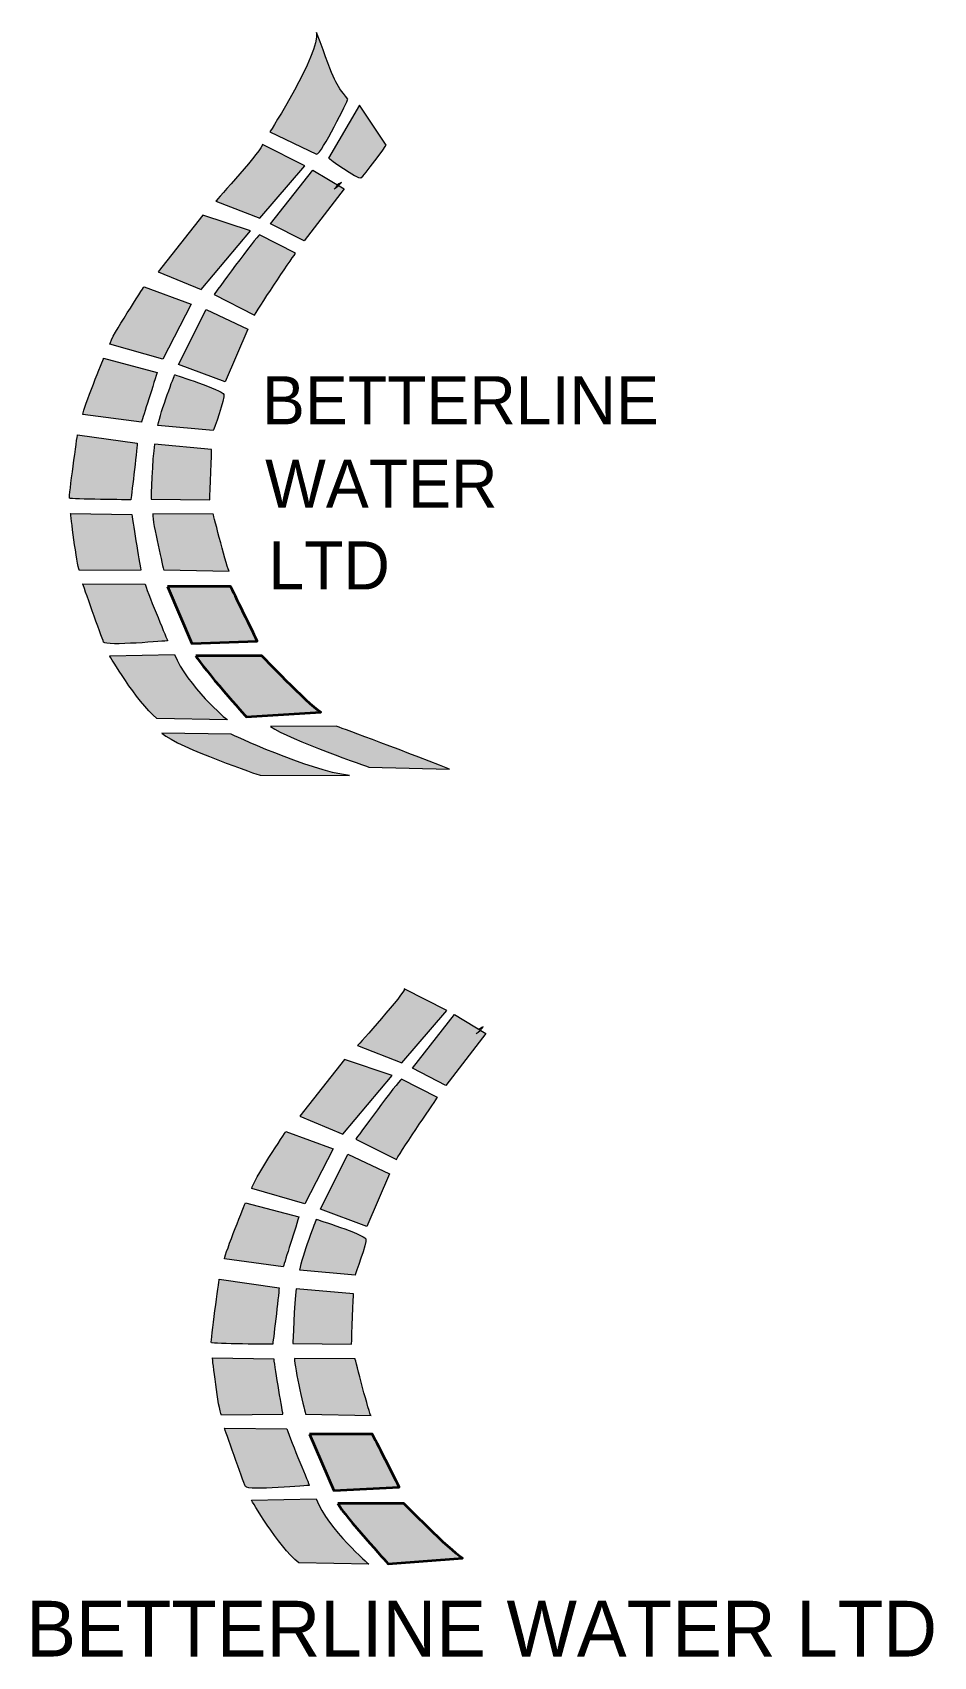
# Model space of a CAD drawing. Header units: inches. Extents: x 13 to 760, y -546 to -15.
# Drawn here: x 13 to 299, y -530 to -15 of the extents above; entities that cross this region are included whole.
import ezdxf

# ---------------------------------------------------------------- set-up
doc = ezdxf.new("R2010")
doc.units = ezdxf.units.IN
doc.header["$MEASUREMENT"] = 0
doc.layers.add('Layer 1', color=7, linetype='Continuous')
doc.layers.add('Layer 2', color=7, linetype='Continuous')

msp = doc.modelspace()

# ---------------------------------------------------------------- hatches: boundary and pattern name
at = {"layer": 'Layer 1', "true_color": 0x29abe2}
h = msp.add_hatch(color=142, dxfattribs=at)
h.dxf.hatch_style = 2
edge = h.paths.add_edge_path()
edge.add_spline(control_points=[(102.76, -14.69), (109.12, -31.64), (108.27, -30.18), (112.74, -35.9), (112.74, -35.9), (104.42, -53.28), (102.76, -53.28), (102.76, -53.28), (87.96, -46.21), (87.96, -46.21), (87.96, -46.21), (103.83, -21.51), (102.76, -14.69)], knot_values=[0, 0, 0, 0, 1, 1, 1, 2, 2, 2, 3, 3, 3, 4, 4, 4, 4], degree=3, periodic=1)
h = msp.add_hatch(color=142, dxfattribs=at)
h.dxf.hatch_style = 2
edge = h.paths.add_edge_path()
edge.add_spline(control_points=[(116.4, -37.73), (116.4, -37.73), (124.89, -50.46), (124.89, -50.46), (124.89, -50.46), (117.82, -60.35), (116.82, -60.85), (115.82, -61.35), (106.59, -54.53), (106.59, -54.53), (106.59, -54.53), (116.4, -37.73), (116.4, -37.73)], knot_values=[0, 0, 0, 0, 1, 1, 1, 2, 2, 2, 3, 3, 3, 4, 4, 4, 4], degree=3, periodic=1)
h = msp.add_hatch(color=142, dxfattribs=at)
h.dxf.hatch_style = 2
edge = h.paths.add_edge_path()
edge.add_spline(control_points=[(85.63, -50.21), (85.63, -50.21), (99.1, -57.03), (99.1, -57.03), (99.1, -57.03), (84.79, -73.66), (84.79, -73.66), (84.79, -73.66), (70.82, -68.17), (70.82, -68.17), (70.82, -68.17), (86.13, -51.2), (85.63, -50.21)], knot_values=[0, 0, 0, 0, 1, 1, 1, 2, 2, 2, 3, 3, 3, 4, 4, 4, 4], degree=3, periodic=1)
h = msp.add_hatch(color=142, dxfattribs=at)
h.dxf.hatch_style = 2
h.paths.add_polyline_path([(101.6, -58.36), (111.49, -64.35), (98.85, -80.82), (88.2, -75.41)])
h = msp.add_hatch(color=142, dxfattribs=at)
h.dxf.hatch_style = 2
edge = h.paths.add_edge_path()
edge.add_spline(control_points=[(108.41, -64.33), (109.23, -63.92), (110.17, -62.93), (110.65, -62.27), (110.17, -62.53), (109.6, -62.84), (109.1, -63.11)], knot_values=[0, 0, 0, 0, 1, 1, 1, 2, 2, 2, 2], degree=3, periodic=0)
edge.add_line((109.1, -63.11), (108.41, -64.33))
h = msp.add_hatch(color=142, dxfattribs=at)
h.dxf.hatch_style = 2
h.paths.add_polyline_path([(81.8, -77.65), (66.66, -72.66), (52.52, -90.63), (66.16, -96.29)])
h = msp.add_hatch(color=142, dxfattribs=at)
h.dxf.hatch_style = 2
edge = h.paths.add_edge_path()
edge.add_spline(control_points=[(84.71, -78.9), (84.71, -78.9), (96.11, -84.72), (96.11, -84.72), (96.11, -84.72), (85.13, -100.69), (83.13, -104.35), (83.13, -104.35), (70.24, -97.87), (70.24, -97.87), (70.24, -97.87), (83.71, -79.4), (84.71, -78.9)], knot_values=[0, 0, 0, 0, 1, 1, 1, 2, 2, 2, 3, 3, 3, 4, 4, 4, 4], degree=3, periodic=1)
h = msp.add_hatch(color=142, dxfattribs=at)
h.dxf.hatch_style = 2
edge = h.paths.add_edge_path()
edge.add_spline(control_points=[(63, -100.94), (63, -100.94), (48.03, -95.45), (48.03, -95.45), (48.03, -95.45), (37.38, -111.42), (37.22, -113.59), (37.22, -113.59), (54.02, -118.41), (54.02, -118.41), (54.02, -118.41), (63, -100.94), (63, -100.94)], knot_values=[0, 0, 0, 0, 1, 1, 1, 2, 2, 2, 3, 3, 3, 4, 4, 4, 4], degree=3, periodic=1)
h = msp.add_hatch(color=142, dxfattribs=at)
h.dxf.hatch_style = 2
h.paths.add_polyline_path([(67.74, -102.61), (80.97, -108.85), (73.73, -125.56), (59.01, -120.07)])
h = msp.add_hatch(color=142, dxfattribs=at)
h.dxf.hatch_style = 2
edge = h.paths.add_edge_path()
edge.add_spline(control_points=[(52.19, -122.57), (52.19, -122.57), (35.22, -118.08), (35.22, -118.08), (35.22, -118.08), (28.73, -134.05), (28.57, -135.88), (28.57, -135.88), (47.2, -138.37), (47.2, -138.37), (47.2, -138.37), (50.69, -127.39), (52.19, -122.57)], knot_values=[0, 0, 0, 0, 1, 1, 1, 2, 2, 2, 3, 3, 3, 4, 4, 4, 4], degree=3, periodic=1)
h = msp.add_hatch(color=142, dxfattribs=at)
h.dxf.hatch_style = 2
edge = h.paths.add_edge_path()
edge.add_spline(control_points=[(57.76, -123.32), (57.76, -123.32), (53.27, -134.8), (52.44, -139.45), (52.44, -139.45), (69.99, -141.03), (69.99, -141.03), (69.99, -141.03), (73.85, -130.58), (73.4, -129.56), (72.73, -128.06), (57.76, -123.32), (57.76, -123.32)], knot_values=[0, 0, 0, 0, 1, 1, 1, 2, 2, 2, 3, 3, 3, 4, 4, 4, 4], degree=3, periodic=1)
h = msp.add_hatch(color=142, dxfattribs=at)
h.dxf.hatch_style = 2
edge = h.paths.add_edge_path()
edge.add_spline(control_points=[(45.87, -145.03), (45.87, -145.03), (26.9, -142.37), (26.9, -142.37), (26.9, -142.37), (24.08, -162.16), (24.41, -162.49), (24.74, -162.83), (43.87, -162.99), (43.87, -162.99), (43.87, -162.99), (45.79, -147.44), (45.87, -145.03)], knot_values=[0, 0, 0, 0, 1, 1, 1, 2, 2, 2, 3, 3, 3, 4, 4, 4, 4], degree=3, periodic=1)
h = msp.add_hatch(color=142, dxfattribs=at)
h.dxf.hatch_style = 2
edge = h.paths.add_edge_path()
edge.add_spline(control_points=[(51.36, -145.36), (51.36, -145.36), (69.49, -147.02), (69.49, -147.02), (69.49, -147.02), (68.91, -160.83), (68.91, -162.99), (68.91, -162.99), (50.28, -162.74), (50.28, -162.74), (50.28, -162.74), (50.61, -149.93), (51.36, -145.36)], knot_values=[0, 0, 0, 0, 1, 1, 1, 2, 2, 2, 3, 3, 3, 4, 4, 4, 4], degree=3, periodic=1)
h = msp.add_hatch(color=142, dxfattribs=at)
h.dxf.hatch_style = 2
edge = h.paths.add_edge_path()
edge.add_spline(control_points=[(44.2, -167.65), (44.2, -167.65), (24.74, -167.32), (24.74, -167.32), (24.74, -167.32), (26.57, -183.62), (27.57, -185.45), (27.57, -185.45), (47.03, -185.28), (47.03, -185.28), (47.03, -185.28), (44.45, -170.56), (44.2, -167.65)], knot_values=[0, 0, 0, 0, 1, 1, 1, 2, 2, 2, 3, 3, 3, 4, 4, 4, 4], degree=3, periodic=1)
h = msp.add_hatch(color=142, dxfattribs=at)
h.dxf.hatch_style = 2
edge = h.paths.add_edge_path()
edge.add_spline(control_points=[(50.78, -167.48), (50.78, -167.48), (69.99, -167.57), (69.99, -167.57), (69.99, -167.57), (74.65, -185.78), (75.06, -185.62), (75.06, -185.62), (54.27, -185.2), (54.27, -185.2), (54.27, -185.2), (50.69, -170.31), (50.78, -167.48)], knot_values=[0, 0, 0, 0, 1, 1, 1, 2, 2, 2, 3, 3, 3, 4, 4, 4, 4], degree=3, periodic=1)
h = msp.add_hatch(color=142, dxfattribs=at)
h.dxf.hatch_style = 2
edge = h.paths.add_edge_path()
edge.add_spline(control_points=[(48.36, -189.78), (48.36, -189.78), (28.57, -189.61), (28.57, -189.61), (28.57, -189.61), (34.47, -206.43), (35.22, -208.16), (35.8, -209.49), (55.52, -207.74), (55.52, -207.74), (55.52, -207.74), (49.78, -194.1), (48.36, -189.78)], knot_values=[0, 0, 0, 0, 1, 1, 1, 2, 2, 2, 3, 3, 3, 4, 4, 4, 4], degree=3, periodic=1)
h = msp.add_hatch(color=142, dxfattribs=at)
h.dxf.hatch_style = 2
edge = h.paths.add_edge_path()
edge.add_spline(control_points=[(55.52, -190.5), (55.52, -190.5), (75.48, -190.5), (75.48, -190.5), (75.48, -190.5), (81.88, -203.4), (83.96, -207.81), (83.96, -207.81), (63.25, -208.64), (63.25, -208.64), (63.25, -208.64), (55.52, -190.5), (55.52, -190.5)], knot_values=[0, 0, 0, 0, 1, 1, 1, 2, 2, 2, 3, 3, 3, 4, 4, 4, 4], degree=3, periodic=1)
h = msp.add_hatch(color=142, dxfattribs=at)
h.dxf.hatch_style = 2
edge = h.paths.add_edge_path()
edge.add_spline(control_points=[(57.68, -212.07), (57.68, -212.07), (37.13, -212.48), (37.13, -212.48), (37.13, -212.48), (45.45, -226.87), (52.11, -232.36), (52.11, -232.36), (74.4, -232.78), (74.4, -232.78), (74.4, -232.78), (61.51, -221.88), (57.68, -212.07)], knot_values=[0, 0, 0, 0, 1, 1, 1, 2, 2, 2, 3, 3, 3, 4, 4, 4, 4], degree=3, periodic=1)
h = msp.add_hatch(color=142, dxfattribs=at)
h.dxf.hatch_style = 2
edge = h.paths.add_edge_path()
edge.add_spline(control_points=[(64.5, -212.5), (64.5, -212.5), (85.46, -212.5), (85.46, -212.5), (85.46, -212.5), (99.85, -227.63), (104.09, -230.37), (104.09, -230.37), (80.47, -231.88), (80.47, -231.88), (80.47, -231.88), (66.75, -216.5), (64.5, -212.5)], knot_values=[0, 0, 0, 0, 1, 1, 1, 2, 2, 2, 3, 3, 3, 4, 4, 4, 4], degree=3, periodic=1)
h = msp.add_hatch(color=142, dxfattribs=at)
h.dxf.hatch_style = 2
edge = h.paths.add_edge_path()
edge.add_spline(control_points=[(53.69, -237.02), (53.69, -237.02), (75.65, -237.36), (75.65, -237.36), (75.65, -237.36), (100.1, -248.92), (113.24, -250.5), (113.24, -250.5), (84.88, -250.41), (84.88, -250.41), (84.88, -250.41), (59.43, -241.93), (53.69, -237.02)], knot_values=[0, 0, 0, 0, 1, 1, 1, 2, 2, 2, 3, 3, 3, 4, 4, 4, 4], degree=3, periodic=1)
h = msp.add_hatch(color=142, dxfattribs=at)
h.dxf.hatch_style = 2
edge = h.paths.add_edge_path()
edge.add_spline(control_points=[(88.12, -234.94), (88.12, -234.94), (109.08, -234.86), (109.08, -234.86), (109.08, -234.86), (127.71, -241.59), (145.01, -248.5), (145.01, -248.5), (119.4, -247.83), (119.4, -247.83), (119.4, -247.83), (94.36, -239.1), (88.12, -234.94)], knot_values=[0, 0, 0, 0, 1, 1, 1, 2, 2, 2, 3, 3, 3, 4, 4, 4, 4], degree=3, periodic=1)
at = {"layer": 'Layer 2', "true_color": 0x0000ff}
h = msp.add_hatch(color=5, dxfattribs=at)
h.dxf.hatch_style = 2
edge = h.paths.add_edge_path()
edge.add_spline(control_points=[(130.63, -318.21), (130.63, -318.21), (144.1, -325.03), (144.1, -325.03), (144.1, -325.03), (129.79, -341.66), (129.79, -341.66), (129.79, -341.66), (115.82, -336.17), (115.82, -336.17), (115.82, -336.17), (131.13, -319.21), (130.63, -318.21)], knot_values=[0, 0, 0, 0, 1, 1, 1, 2, 2, 2, 3, 3, 3, 4, 4, 4, 4], degree=3, periodic=1)
h = msp.add_hatch(color=5, dxfattribs=at)
h.dxf.hatch_style = 2
h.paths.add_polyline_path([(146.6, -326.36), (156.49, -332.35), (143.85, -348.82), (133.2, -343.41)])
h = msp.add_hatch(color=5, dxfattribs=at)
h.dxf.hatch_style = 2
h.paths.add_polyline_path([(126.8, -345.65), (111.66, -340.66), (97.52, -358.63), (111.16, -364.29)])
h = msp.add_hatch(color=5, dxfattribs=at)
h.dxf.hatch_style = 2
edge = h.paths.add_edge_path()
edge.add_spline(control_points=[(129.71, -346.9), (129.71, -346.9), (141.11, -352.72), (141.11, -352.72), (141.11, -352.72), (130.13, -368.69), (128.13, -372.35), (128.13, -372.35), (115.24, -365.87), (115.24, -365.87), (115.24, -365.87), (128.71, -347.4), (129.71, -346.9)], knot_values=[0, 0, 0, 0, 1, 1, 1, 2, 2, 2, 3, 3, 3, 4, 4, 4, 4], degree=3, periodic=1)
h = msp.add_hatch(color=5, dxfattribs=at)
h.dxf.hatch_style = 2
edge = h.paths.add_edge_path()
edge.add_spline(control_points=[(108, -368.94), (108, -368.94), (93.03, -363.45), (93.03, -363.45), (93.03, -363.45), (82.38, -379.42), (82.22, -381.59), (82.22, -381.59), (99.02, -386.41), (99.02, -386.41), (99.02, -386.41), (108, -368.94), (108, -368.94)], knot_values=[0, 0, 0, 0, 1, 1, 1, 2, 2, 2, 3, 3, 3, 4, 4, 4, 4], degree=3, periodic=1)
h = msp.add_hatch(color=5, dxfattribs=at)
h.dxf.hatch_style = 2
h.paths.add_polyline_path([(112.74, -370.61), (125.97, -376.85), (118.73, -393.56), (104.01, -388.07)])
h = msp.add_hatch(color=5, dxfattribs=at)
h.dxf.hatch_style = 2
edge = h.paths.add_edge_path()
edge.add_spline(control_points=[(97.19, -390.57), (97.19, -390.57), (80.22, -386.08), (80.22, -386.08), (80.22, -386.08), (73.73, -402.05), (73.57, -403.88), (73.57, -403.88), (92.2, -406.37), (92.2, -406.37), (92.2, -406.37), (95.69, -395.39), (97.19, -390.57)], knot_values=[0, 0, 0, 0, 1, 1, 1, 2, 2, 2, 3, 3, 3, 4, 4, 4, 4], degree=3, periodic=1)
h = msp.add_hatch(color=5, dxfattribs=at)
h.dxf.hatch_style = 2
edge = h.paths.add_edge_path()
edge.add_spline(control_points=[(102.76, -391.32), (102.76, -391.32), (98.27, -402.8), (97.44, -407.46), (97.44, -407.46), (114.99, -409.03), (114.99, -409.03), (114.99, -409.03), (118.85, -398.58), (118.4, -397.56), (117.73, -396.06), (102.76, -391.32), (102.76, -391.32)], knot_values=[0, 0, 0, 0, 1, 1, 1, 2, 2, 2, 3, 3, 3, 4, 4, 4, 4], degree=3, periodic=1)
h = msp.add_hatch(color=5, dxfattribs=at)
h.dxf.hatch_style = 2
edge = h.paths.add_edge_path()
edge.add_spline(control_points=[(90.87, -413.03), (90.87, -413.03), (71.9, -410.37), (71.9, -410.37), (71.9, -410.37), (69.08, -430.16), (69.41, -430.49), (69.74, -430.83), (88.87, -430.99), (88.87, -430.99), (88.87, -430.99), (90.79, -415.44), (90.87, -413.03)], knot_values=[0, 0, 0, 0, 1, 1, 1, 2, 2, 2, 3, 3, 3, 4, 4, 4, 4], degree=3, periodic=1)
h = msp.add_hatch(color=5, dxfattribs=at)
h.dxf.hatch_style = 2
edge = h.paths.add_edge_path()
edge.add_spline(control_points=[(96.36, -413.36), (96.36, -413.36), (114.49, -415.02), (114.49, -415.02), (114.49, -415.02), (113.91, -428.83), (113.91, -430.99), (113.91, -430.99), (95.28, -430.74), (95.28, -430.74), (95.28, -430.74), (95.61, -417.93), (96.36, -413.36)], knot_values=[0, 0, 0, 0, 1, 1, 1, 2, 2, 2, 3, 3, 3, 4, 4, 4, 4], degree=3, periodic=1)
h = msp.add_hatch(color=5, dxfattribs=at)
h.dxf.hatch_style = 2
edge = h.paths.add_edge_path()
edge.add_spline(control_points=[(89.2, -435.65), (89.2, -435.65), (69.74, -435.32), (69.74, -435.32), (69.74, -435.32), (71.57, -451.62), (72.57, -453.45), (72.57, -453.45), (92.03, -453.28), (92.03, -453.28), (92.03, -453.28), (89.45, -438.56), (89.2, -435.65)], knot_values=[0, 0, 0, 0, 1, 1, 1, 2, 2, 2, 3, 3, 3, 4, 4, 4, 4], degree=3, periodic=1)
h = msp.add_hatch(color=5, dxfattribs=at)
h.dxf.hatch_style = 2
edge = h.paths.add_edge_path()
edge.add_spline(control_points=[(95.78, -435.48), (95.78, -435.48), (114.99, -435.57), (114.99, -435.57), (114.99, -435.57), (119.65, -453.78), (120.06, -453.62), (120.06, -453.62), (99.27, -453.2), (99.27, -453.2), (99.27, -453.2), (95.69, -438.31), (95.78, -435.48)], knot_values=[0, 0, 0, 0, 1, 1, 1, 2, 2, 2, 3, 3, 3, 4, 4, 4, 4], degree=3, periodic=1)
h = msp.add_hatch(color=5, dxfattribs=at)
h.dxf.hatch_style = 2
edge = h.paths.add_edge_path()
edge.add_spline(control_points=[(93.36, -457.78), (93.36, -457.78), (73.57, -457.61), (73.57, -457.61), (73.57, -457.61), (79.47, -474.43), (80.22, -476.16), (80.8, -477.49), (100.52, -475.74), (100.52, -475.74), (100.52, -475.74), (94.78, -462.1), (93.36, -457.78)], knot_values=[0, 0, 0, 0, 1, 1, 1, 2, 2, 2, 3, 3, 3, 4, 4, 4, 4], degree=3, periodic=1)
h = msp.add_hatch(color=5, dxfattribs=at)
h.dxf.hatch_style = 2
edge = h.paths.add_edge_path()
edge.add_spline(control_points=[(100.52, -459.5), (100.52, -459.5), (120.48, -459.5), (120.48, -459.5), (120.48, -459.5), (126.88, -471.9), (128.96, -476.31), (128.96, -476.31), (108.25, -477.39), (108.25, -477.39), (108.25, -477.39), (100.52, -459.5), (100.52, -459.5)], knot_values=[0, 0, 0, 0, 1, 1, 1, 2, 2, 2, 3, 3, 3, 4, 4, 4, 4], degree=3, periodic=1)
h = msp.add_hatch(color=5, dxfattribs=at)
h.dxf.hatch_style = 2
edge = h.paths.add_edge_path()
edge.add_spline(control_points=[(102.68, -480.07), (102.68, -480.07), (82.13, -480.48), (82.13, -480.48), (82.13, -480.48), (90.45, -494.87), (97.11, -500.36), (97.11, -500.36), (119.4, -500.78), (119.4, -500.78), (119.4, -500.78), (106.51, -489.88), (102.68, -480.07)], knot_values=[0, 0, 0, 0, 1, 1, 1, 2, 2, 2, 3, 3, 3, 4, 4, 4, 4], degree=3, periodic=1)
h = msp.add_hatch(color=5, dxfattribs=at)
h.dxf.hatch_style = 2
edge = h.paths.add_edge_path()
edge.add_spline(control_points=[(109.5, -481.5), (109.5, -481.5), (130.46, -481.5), (130.46, -481.5), (130.46, -481.5), (144.85, -496.13), (149.09, -498.87), (149.09, -498.87), (125.47, -500.62), (125.47, -500.62), (125.47, -500.62), (111.75, -485.5), (109.5, -481.5)], knot_values=[0, 0, 0, 0, 1, 1, 1, 2, 2, 2, 3, 3, 3, 4, 4, 4, 4], degree=3, periodic=1)

# ---------------------------------------------------------------- linework, layer by layer
at = {"layer": 'Layer 1', "color": 7, "lineweight": 18, "true_color": 0xffffff}
for points in [[(101.6, -58.36), (111.49, -64.35), (98.85, -80.82), (88.2, -75.41), (101.6, -58.36)], [(81.8, -77.65), (66.66, -72.66), (52.52, -90.63), (66.16, -96.29), (81.8, -77.65)], [(67.74, -102.61), (80.97, -108.85), (73.73, -125.56), (59.01, -120.07), (67.74, -102.61)]]:
    msp.add_lwpolyline(points, dxfattribs=at)
for points in [[(102.76, -14.69), (109.12, -31.64), (108.27, -30.18), (112.74, -35.9), (112.74, -35.9), (104.42, -53.28), (102.76, -53.28), (102.76, -53.28), (87.96, -46.21), (87.96, -46.21), (87.96, -46.21), (103.83, -21.51), (102.76, -14.69)], [(116.4, -37.73), (116.4, -37.73), (124.89, -50.46), (124.89, -50.46), (124.89, -50.46), (117.82, -60.35), (116.82, -60.85), (115.82, -61.35), (106.59, -54.53), (106.59, -54.53), (106.59, -54.53), (116.4, -37.73), (116.4, -37.73)], [(85.63, -50.21), (85.63, -50.21), (99.1, -57.03), (99.1, -57.03), (99.1, -57.03), (84.79, -73.66), (84.79, -73.66), (84.79, -73.66), (70.82, -68.17), (70.82, -68.17), (70.82, -68.17), (86.13, -51.2), (85.63, -50.21)], [(84.71, -78.9), (84.71, -78.9), (96.11, -84.72), (96.11, -84.72), (96.11, -84.72), (85.13, -100.69), (83.13, -104.35), (83.13, -104.35), (70.24, -97.87), (70.24, -97.87), (70.24, -97.87), (83.71, -79.4), (84.71, -78.9)], [(63, -100.94), (63, -100.94), (48.03, -95.45), (48.03, -95.45), (48.03, -95.45), (37.38, -111.42), (37.22, -113.59), (37.22, -113.59), (54.02, -118.41), (54.02, -118.41), (54.02, -118.41), (63, -100.94), (63, -100.94)], [(52.19, -122.57), (52.19, -122.57), (35.22, -118.08), (35.22, -118.08), (35.22, -118.08), (28.73, -134.05), (28.57, -135.88), (28.57, -135.88), (47.2, -138.37), (47.2, -138.37), (47.2, -138.37), (50.69, -127.39), (52.19, -122.57)], [(57.76, -123.32), (57.76, -123.32), (53.27, -134.8), (52.44, -139.45), (52.44, -139.45), (69.99, -141.03), (69.99, -141.03), (69.99, -141.03), (73.85, -130.58), (73.4, -129.56), (72.73, -128.06), (57.76, -123.32), (57.76, -123.32)], [(45.87, -145.03), (45.87, -145.03), (26.9, -142.37), (26.9, -142.37), (26.9, -142.37), (24.08, -162.16), (24.41, -162.49), (24.74, -162.83), (43.87, -162.99), (43.87, -162.99), (43.87, -162.99), (45.79, -147.44), (45.87, -145.03)], [(51.36, -145.36), (51.36, -145.36), (69.49, -147.02), (69.49, -147.02), (69.49, -147.02), (68.91, -160.83), (68.91, -162.99), (68.91, -162.99), (50.28, -162.74), (50.28, -162.74), (50.28, -162.74), (50.61, -149.93), (51.36, -145.36)], [(44.2, -167.65), (44.2, -167.65), (24.74, -167.32), (24.74, -167.32), (24.74, -167.32), (26.57, -183.62), (27.57, -185.45), (27.57, -185.45), (47.03, -185.28), (47.03, -185.28), (47.03, -185.28), (44.45, -170.56), (44.2, -167.65)], [(50.78, -167.48), (50.78, -167.48), (69.99, -167.57), (69.99, -167.57), (69.99, -167.57), (74.65, -185.78), (75.06, -185.62), (75.06, -185.62), (54.27, -185.2), (54.27, -185.2), (54.27, -185.2), (50.69, -170.31), (50.78, -167.48)], [(48.36, -189.78), (48.36, -189.78), (28.57, -189.61), (28.57, -189.61), (28.57, -189.61), (34.47, -206.43), (35.22, -208.16), (35.8, -209.49), (55.52, -207.74), (55.52, -207.74), (55.52, -207.74), (49.78, -194.1), (48.36, -189.78)], [(57.68, -212.07), (57.68, -212.07), (37.13, -212.48), (37.13, -212.48), (37.13, -212.48), (45.45, -226.87), (52.11, -232.36), (52.11, -232.36), (74.4, -232.78), (74.4, -232.78), (74.4, -232.78), (61.51, -221.88), (57.68, -212.07)], [(53.69, -237.02), (53.69, -237.02), (75.65, -237.36), (75.65, -237.36), (75.65, -237.36), (100.1, -248.92), (113.24, -250.5), (113.24, -250.5), (84.88, -250.41), (84.88, -250.41), (84.88, -250.41), (59.43, -241.93), (53.69, -237.02)], [(88.12, -234.94), (88.12, -234.94), (109.08, -234.86), (109.08, -234.86), (109.08, -234.86), (127.71, -241.59), (145.01, -248.5), (145.01, -248.5), (119.4, -247.83), (119.4, -247.83), (119.4, -247.83), (94.36, -239.1), (88.12, -234.94)]]:
    msp.add_open_spline(points, degree=3, knots=[0, 0, 0, 0, 1, 1, 1, 2, 2, 2, 3, 3, 3, 4, 4, 4, 4], dxfattribs=at)
at = {"layer": 'Layer 1', "color": 7, "lineweight": 18, "true_color": 0xf2f2f2}
msp.add_open_spline([(108.41, -64.33), (109.23, -63.92), (110.17, -62.93), (110.65, -62.27), (110.17, -62.53), (109.6, -62.84), (109.1, -63.11)], degree=3, knots=[0, 0, 0, 0, 1, 1, 1, 2, 2, 2, 2], dxfattribs=at)
at = {"layer": 'Layer 1', "color": 7, "lineweight": 35, "true_color": 0xffffff}
for points in [[(55.52, -190.5), (55.52, -190.5), (75.48, -190.5), (75.48, -190.5), (75.48, -190.5), (81.88, -203.4), (83.96, -207.81), (83.96, -207.81), (63.25, -208.64), (63.25, -208.64), (63.25, -208.64), (55.52, -190.5), (55.52, -190.5)], [(64.5, -212.5), (64.5, -212.5), (85.46, -212.5), (85.46, -212.5), (85.46, -212.5), (99.85, -227.63), (104.09, -230.37), (104.09, -230.37), (80.47, -231.88), (80.47, -231.88), (80.47, -231.88), (66.75, -216.5), (64.5, -212.5)]]:
    msp.add_open_spline(points, degree=3, knots=[0, 0, 0, 0, 1, 1, 1, 2, 2, 2, 3, 3, 3, 4, 4, 4, 4], dxfattribs=at)
at = {"layer": 'Layer 2', "color": 7, "lineweight": 9, "true_color": 0xffffff}
for points in [[(146.6, -326.36), (156.49, -332.35), (143.85, -348.82), (133.2, -343.41), (146.6, -326.36)], [(126.8, -345.65), (111.66, -340.66), (97.52, -358.63), (111.16, -364.29), (126.8, -345.65)], [(112.74, -370.61), (125.97, -376.85), (118.73, -393.56), (104.01, -388.07), (112.74, -370.61)]]:
    msp.add_lwpolyline(points, dxfattribs=at)
for points in [[(130.63, -318.21), (130.63, -318.21), (144.1, -325.03), (144.1, -325.03), (144.1, -325.03), (129.79, -341.66), (129.79, -341.66), (129.79, -341.66), (115.82, -336.17), (115.82, -336.17), (115.82, -336.17), (131.13, -319.21), (130.63, -318.21)], [(129.71, -346.9), (129.71, -346.9), (141.11, -352.72), (141.11, -352.72), (141.11, -352.72), (130.13, -368.69), (128.13, -372.35), (128.13, -372.35), (115.24, -365.87), (115.24, -365.87), (115.24, -365.87), (128.71, -347.4), (129.71, -346.9)], [(108, -368.94), (108, -368.94), (93.03, -363.45), (93.03, -363.45), (93.03, -363.45), (82.38, -379.42), (82.22, -381.59), (82.22, -381.59), (99.02, -386.41), (99.02, -386.41), (99.02, -386.41), (108, -368.94), (108, -368.94)], [(97.19, -390.57), (97.19, -390.57), (80.22, -386.08), (80.22, -386.08), (80.22, -386.08), (73.73, -402.05), (73.57, -403.88), (73.57, -403.88), (92.2, -406.37), (92.2, -406.37), (92.2, -406.37), (95.69, -395.39), (97.19, -390.57)], [(102.76, -391.32), (102.76, -391.32), (98.27, -402.8), (97.44, -407.46), (97.44, -407.46), (114.99, -409.03), (114.99, -409.03), (114.99, -409.03), (118.85, -398.58), (118.4, -397.56), (117.73, -396.06), (102.76, -391.32), (102.76, -391.32)], [(90.87, -413.03), (90.87, -413.03), (71.9, -410.37), (71.9, -410.37), (71.9, -410.37), (69.08, -430.16), (69.41, -430.49), (69.74, -430.83), (88.87, -430.99), (88.87, -430.99), (88.87, -430.99), (90.79, -415.44), (90.87, -413.03)], [(96.36, -413.36), (96.36, -413.36), (114.49, -415.02), (114.49, -415.02), (114.49, -415.02), (113.91, -428.83), (113.91, -430.99), (113.91, -430.99), (95.28, -430.74), (95.28, -430.74), (95.28, -430.74), (95.61, -417.93), (96.36, -413.36)], [(89.2, -435.65), (89.2, -435.65), (69.74, -435.32), (69.74, -435.32), (69.74, -435.32), (71.57, -451.62), (72.57, -453.45), (72.57, -453.45), (92.03, -453.28), (92.03, -453.28), (92.03, -453.28), (89.45, -438.56), (89.2, -435.65)], [(95.78, -435.48), (95.78, -435.48), (114.99, -435.57), (114.99, -435.57), (114.99, -435.57), (119.65, -453.78), (120.06, -453.62), (120.06, -453.62), (99.27, -453.2), (99.27, -453.2), (99.27, -453.2), (95.69, -438.31), (95.78, -435.48)], [(93.36, -457.78), (93.36, -457.78), (73.57, -457.61), (73.57, -457.61), (73.57, -457.61), (79.47, -474.43), (80.22, -476.16), (80.8, -477.49), (100.52, -475.74), (100.52, -475.74), (100.52, -475.74), (94.78, -462.1), (93.36, -457.78)], [(102.68, -480.07), (102.68, -480.07), (82.13, -480.48), (82.13, -480.48), (82.13, -480.48), (90.45, -494.87), (97.11, -500.36), (97.11, -500.36), (119.4, -500.78), (119.4, -500.78), (119.4, -500.78), (106.51, -489.88), (102.68, -480.07)]]:
    msp.add_open_spline(points, degree=3, knots=[0, 0, 0, 0, 1, 1, 1, 2, 2, 2, 3, 3, 3, 4, 4, 4, 4], dxfattribs=at)
at = {"layer": 'Layer 2', "color": 7, "lineweight": 9, "true_color": 0xf2f2f2}
msp.add_open_spline([(153.41, -332.33), (154.23, -331.92), (155.17, -330.93), (155.65, -330.27), (155.17, -330.53), (154.6, -330.84), (154.1, -331.11)], degree=3, knots=[0, 0, 0, 0, 1, 1, 1, 2, 2, 2, 2], dxfattribs=at)
at = {"layer": 'Layer 2', "color": 7, "lineweight": 35, "true_color": 0xffffff}
for points in [[(100.52, -459.5), (100.52, -459.5), (120.48, -459.5), (120.48, -459.5), (120.48, -459.5), (126.88, -471.9), (128.96, -476.31), (128.96, -476.31), (108.25, -477.39), (108.25, -477.39), (108.25, -477.39), (100.52, -459.5), (100.52, -459.5)], [(109.5, -481.5), (109.5, -481.5), (130.46, -481.5), (130.46, -481.5), (130.46, -481.5), (144.85, -496.13), (149.09, -498.87), (149.09, -498.87), (125.47, -500.62), (125.47, -500.62), (125.47, -500.62), (111.75, -485.5), (109.5, -481.5)]]:
    msp.add_open_spline(points, degree=3, knots=[0, 0, 0, 0, 1, 1, 1, 2, 2, 2, 3, 3, 3, 4, 4, 4, 4], dxfattribs=at)

# ---------------------------------------------------------------- texts
at = {"layer": 'Layer 1', "color": 142, "true_color": 0x29abe2, "char_height": 15.2711, "attachment_point": 7}
for s, insert in [('\\fFranklin Gothic Book|b0|i0|c0|p34;\\W1;BETTERLINE', (85.46, -139.05)), ('\\fFranklin Gothic Book|b0|i0|c0|p34;\\W1;WATER', (86.46, -165.5)), ('\\fFranklin Gothic Book|b0|i0|c0|p34;\\W1;LTD', (87.46, -191.45))]:
    msp.add_mtext(s, dxfattribs=dict(at, insert=insert))
at = {"layer": 'Layer 2', "color": 5, "true_color": 0x0000ff, "insert": (10.69, -530.07), "char_height": 17.68, "attachment_point": 7}
msp.add_mtext('\\fMyriad Pro|b0|i0|c0|p34;\\W1;BETTERLINE WATER LTD', dxfattribs=at)

doc.saveas('drawing.dxf')
